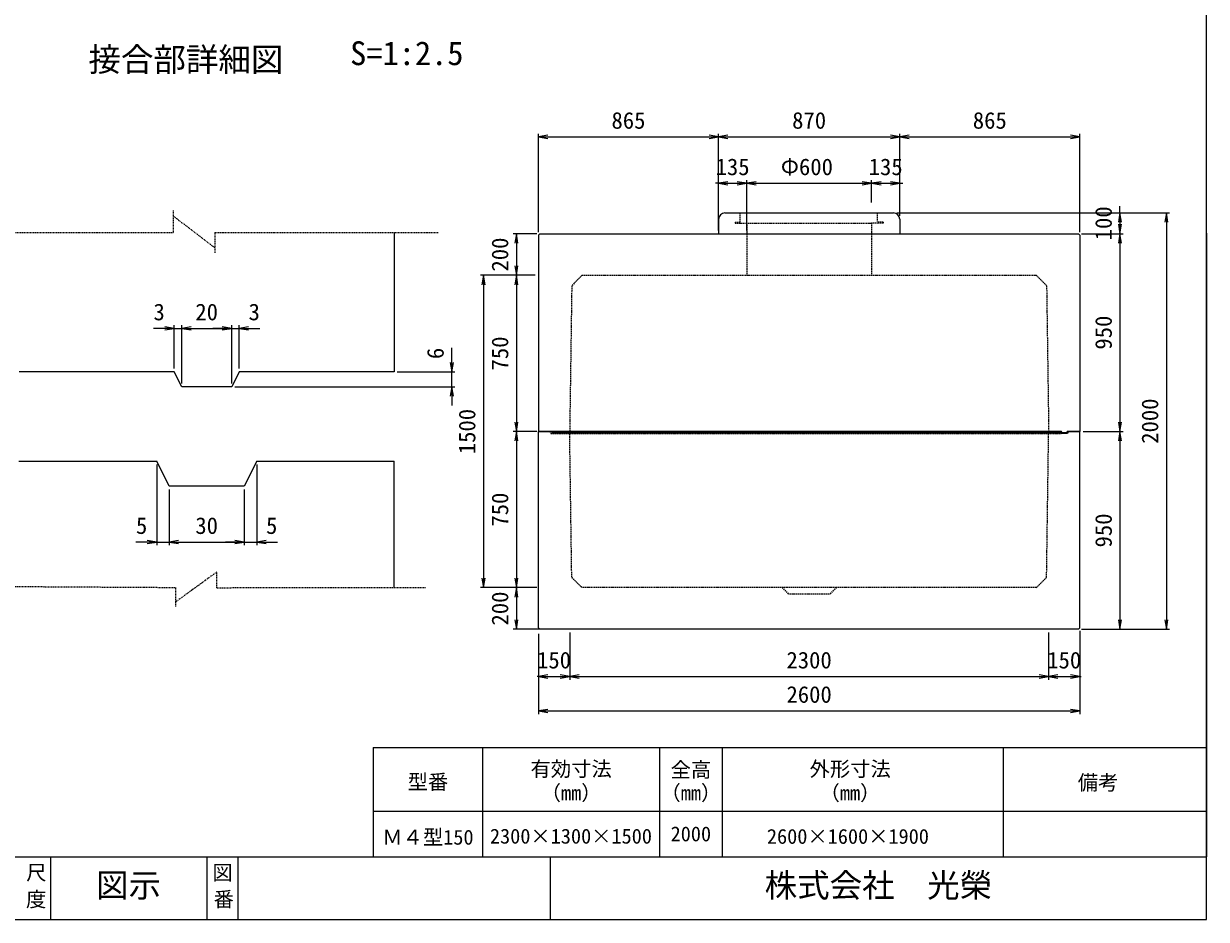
# Model space of a CAD drawing. Units: millimetres, scale not verified. Extents: x -200 to 200, y -139 to 138.
# Drawn here: x 10.7 to 200, y -138.5 to 4.9 of the extents above; entities that cross this region are included whole.
import ezdxf
from ezdxf.enums import TextEntityAlignment as Align

# ---------------------------------------------------------------- set-up
doc = ezdxf.new("R2010")
doc.units = ezdxf.units.MM
doc.linetypes.add('DASHED', pattern=[7.5, 6, -1.5])
doc.linetypes.add('USER1', pattern=[12.95, 6.35, -3.175, 0.25, -3.175])
doc.layers.add('0-0', color=7, linetype='Continuous')
for name, color, linetype, lineweight in [('0-1_dims', 2, 'Continuous', 13), ('0-2_pen1実線', 4, 'Continuous', 13), ('0-3_pen2実線', 3, 'Continuous', 13), ('0-4_pen3実線', 7, 'Continuous', 25), ('0-5_pen4実線', 6, 'Continuous', 25), ('0-6_pen1一点', 4, 'USER1', 13), ('0-7_pen2破線', 3, 'DASHED', 18)]:
    doc.layers.add(name, color=color, linetype=linetype, lineweight=lineweight)
doc.styles.add('ＭＳ ゴシック', font='')
doc.styles.get('ＭＳ ゴシック').set_extended_font_data('MS Gothic')

# ---------------------------------------------------------------- blocks, each defined once
blk = doc.blocks.new('部分図 1')
at = {"layer": '0-1_dims'}
for p, q in [((9092.93, 3600.86), (9092.93, 4073)), ((9092.93, 4058), (9957.93, 4058)), ((9957.93, 3607.93), (9957.93, 4073)), ((9957.93, 3607.93), (9957.93, 4073)), ((9957.93, 4058), (10827.83, 4058)), ((10827.83, 3680.42), (10827.83, 4073)), ((10827.83, 3680.42), (10827.83, 4073)), ((10827.83, 4058), (11692.93, 4058)), ((11692.93, 3600.86), (11692.93, 4073)), ((9957.93, 3835), (9943.61, 3835)), ((9957.93, 3607.93), (9957.93, 3850)), ((9957.93, 3835), (10092.93, 3835)), ((10092.93, 3607.93), (10092.93, 3850)), ((10092.93, 3607.93), (10092.93, 3850)), ((10092.93, 3835), (10107.25, 3835)), ((10092.93, 3835), (10692.93, 3835)), ((10692.93, 3835), (10678.56, 3835)), ((10692.93, 3743), (10692.93, 3850)), ((10692.93, 3743), (10692.93, 3850)), ((10692.93, 3835), (10827.83, 3835)), ((10827.83, 3677.93), (10827.83, 3850)), ((10827.83, 3835), (10842.2, 3835)), ((10813.93, 3692.93), (11900, 3692.93)), ((10828.93, 3692.93), (12123, 3692.93)), ((11885, 3692.93), (11885, 3724.75)), ((11885, 3692.93), (11885, 3592.93)), ((12108, 3692.93), (12108, 1692.93)), ((9085, 3592.93), (8972, 3592.93)), ((8987, 3592.93), (8987, 3392.93)), ((11700.86, 3592.93), (11900, 3592.93)), ((11700.86, 3592.93), (11900, 3592.93)), ((11885, 3592.93), (11885, 3561.11)), ((11885, 3592.93), (11885, 2642.93)), ((9077.93, 3392.93), (8814, 3392.93)), ((8829, 3392.93), (8829, 1892.93)), ((9077.93, 3392.93), (8972, 3392.93)), ((9077.93, 3392.93), (8972, 3392.93)), ((8987, 3392.93), (8987, 2642.93)), ((7344, 3138), (7244.45, 3138)), ((7344, 2945), (7344, 3153)), ((7344, 3138), (7380, 3138)), ((7380, 2873), (7380, 3153)), ((7380, 2873), (7380, 3153)), ((7380, 3138), (7470, 3138)), ((7380, 3138), (7620, 3138)), ((7620, 3138), (7530, 3138)), ((7620, 2873), (7620, 3153)), ((7620, 2873), (7620, 3153)), ((7620, 3138), (7656, 3138)), ((7656, 2945), (7656, 3153)), ((7656, 3138), (7755.55, 3138)), ((8677, 2930), (8677, 3045.27)), ((8415, 2930), (8692, 2930)), ((8677, 2858), (8677, 2930)), ((7635, 2858), (8692, 2858)), ((8677, 2858), (8677, 2768)), ((9085, 2642.93), (8972, 2642.93)), ((9085, 2642.93), (8972, 2642.93)), ((8987, 2642.93), (8987, 1892.93)), ((11707.93, 2642.93), (11900, 2642.93)), ((11707.93, 2642.93), (11900, 2642.93)), ((11885, 2642.93), (11885, 1692.93)), ((7260, 2485), (7260, 2097)), ((7740, 2485), (7740, 2097)), ((7320, 2365), (7320, 2097)), ((7320, 2365), (7320, 2097)), ((7680, 2365), (7680, 2097)), ((7680, 2365), (7680, 2097)), ((7260, 2112), (7160.45, 2112)), ((7260, 2112), (7320, 2112)), ((7320, 2112), (7410, 2112)), ((7320, 2112), (7680, 2112)), ((7680, 2112), (7590, 2112)), ((7680, 2112), (7740, 2112)), ((7740, 2112), (7839.55, 2112)), ((9077.93, 1892.93), (8814, 1892.93)), ((9085, 1892.93), (8972, 1892.93)), ((9085, 1892.93), (8972, 1892.93)), ((8987, 1892.93), (8987, 1692.93)), ((9126, 1692.93), (8972, 1692.93)), ((9092.93, 1670.86), (9092.93, 1451)), ((9092.93, 1655.86), (9092.93, 1286)), ((9243.07, 1677.93), (9243.07, 1451)), ((9243.07, 1662.93), (9243.07, 1451)), ((11542.58, 1677.93), (11542.58, 1451)), ((11542.61, 1662.93), (11542.61, 1451)), ((11692.93, 1685), (11692.93, 1451)), ((11692.93, 1647.93), (11692.93, 1286)), ((11700.86, 1692.93), (11900, 1692.93)), ((11715.86, 1692.93), (12123, 1692.93)), ((9092.93, 1466), (9086.18, 1466)), ((9092.93, 1466), (9243.07, 1466)), ((9243.07, 1466), (9249.82, 1466)), ((9243.07, 1466), (11542.58, 1466)), ((11542.61, 1466), (11535.95, 1466)), ((11542.61, 1466), (11692.93, 1466)), ((11692.93, 1466), (11699.59, 1466)), ((9092.93, 1301), (11692.93, 1301))]:
    blk.add_line(p, q, dxfattribs=at)
at = {"layer": '0-1_dims', "color": 7}
for p, q in [((9148.64, 2642.93), (9154.83, 2642.93)), ((11637.21, 2642.93), (11631.02, 2642.93))]:
    blk.add_line(p, q, dxfattribs=at)
at = {"layer": '0-1_dims'}
for points in [[(9137.93, 4065.5), (9092.93, 4058), (9137.93, 4050.5)], [(9912.93, 4050.5), (9957.93, 4058), (9912.93, 4065.5)], [(10002.93, 4065.5), (9957.93, 4058), (10002.93, 4050.5)], [(10782.83, 4050.5), (10827.83, 4058), (10782.83, 4065.5)], [(10872.83, 4065.5), (10827.83, 4058), (10872.83, 4050.5)], [(11647.93, 4050.5), (11692.93, 4058), (11647.93, 4065.5)], [(10002.93, 3842.5), (9957.93, 3835), (10002.93, 3827.5)], [(10047.93, 3827.5), (10092.93, 3835), (10047.93, 3842.5)], [(10137.93, 3842.5), (10092.93, 3835), (10137.93, 3827.5)], [(10647.93, 3827.5), (10692.93, 3835), (10647.93, 3842.5)], [(10737.93, 3842.5), (10692.93, 3835), (10737.93, 3827.5)], [(10782.83, 3827.5), (10827.83, 3835), (10782.83, 3842.5)], [(11892.5, 3647.93), (11885, 3692.93), (11877.5, 3647.93)], [(12115.5, 3647.93), (12108, 3692.93), (12100.5, 3647.93)], [(11877.5, 3637.93), (11885, 3592.93), (11892.5, 3637.93)], [(8994.5, 3547.93), (8987, 3592.93), (8979.5, 3547.93)], [(11892.5, 3547.93), (11885, 3592.93), (11877.5, 3547.93)], [(8979.5, 3437.93), (8987, 3392.93), (8994.5, 3437.93)], [(8836.5, 3347.93), (8829, 3392.93), (8821.5, 3347.93)], [(8994.5, 3347.93), (8987, 3392.93), (8979.5, 3347.93)], [(7299, 3130.5), (7344, 3138), (7299, 3145.5)], [(7425, 3145.5), (7380, 3138), (7425, 3130.5)], [(7425, 3145.5), (7380, 3138), (7425, 3130.5)], [(7575, 3130.5), (7620, 3138), (7575, 3145.5)], [(7575, 3130.5), (7620, 3138), (7575, 3145.5)], [(7701, 3145.5), (7656, 3138), (7701, 3130.5)], [(8669.5, 2975), (8677, 2930), (8684.5, 2975)], [(8684.5, 2813), (8677, 2858), (8669.5, 2813)], [(8979.5, 2687.93), (8987, 2642.93), (8994.5, 2687.93)], [(11877.5, 2687.93), (11885, 2642.93), (11892.5, 2687.93)], [(8994.5, 2597.93), (8987, 2642.93), (8979.5, 2597.93)], [(11892.5, 2597.93), (11885, 2642.93), (11877.5, 2597.93)], [(7215, 2104.5), (7260, 2112), (7215, 2119.5)], [(7365, 2119.5), (7320, 2112), (7365, 2104.5)], [(7365, 2119.5), (7320, 2112), (7365, 2104.5)], [(7635, 2104.5), (7680, 2112), (7635, 2119.5)], [(7635, 2104.5), (7680, 2112), (7635, 2119.5)], [(7785, 2119.5), (7740, 2112), (7785, 2104.5)], [(8821.5, 1937.93), (8829, 1892.93), (8836.5, 1937.93)], [(8979.5, 1937.93), (8987, 1892.93), (8994.5, 1937.93)], [(8994.5, 1847.93), (8987, 1892.93), (8979.5, 1847.93)], [(8979.5, 1737.93), (8987, 1692.93), (8994.5, 1737.93)], [(11877.5, 1737.93), (11885, 1692.93), (11892.5, 1737.93)], [(12100.5, 1737.93), (12108, 1692.93), (12115.5, 1737.93)], [(9137.93, 1473.5), (9092.93, 1466), (9137.93, 1458.5)], [(9198.07, 1458.5), (9243.07, 1466), (9198.07, 1473.5)], [(9288.07, 1473.5), (9243.07, 1466), (9288.07, 1458.5)], [(11497.58, 1458.5), (11542.58, 1466), (11497.58, 1473.5)], [(11587.61, 1473.5), (11542.61, 1466), (11587.61, 1458.5)], [(11647.93, 1458.5), (11692.93, 1466), (11647.93, 1473.5)], [(9137.93, 1308.5), (9092.93, 1301), (9137.93, 1293.5)], [(11647.93, 1293.5), (11692.93, 1301), (11647.93, 1308.5)]]:
    blk.add_lwpolyline(points, dxfattribs=at)
at = {"layer": '0-2_pen1実線'}
blk.add_line((10692.93, 3639.95), (10695.91, 3642.93), dxfattribs=at)
at = {"layer": '0-3_pen2実線'}
blk.add_line((10748.93, 3648.93), (10748.93, 3642.93), dxfattribs=at)
at = {"layer": '0-4_pen3実線'}
for p, q in [((9987.93, 3692.93), (10797.93, 3692.93)), ((9957.93, 3662.93), (9957.93, 3592.93)), ((10827.93, 3662.93), (10827.93, 3592.93)), ((8400, 3598.4), (8400, 2930)), ((9092.93, 3585.86), (9100, 3592.93)), ((9092.93, 3585.86), (9092.93, 2642.93)), ((9100, 3592.93), (11685.86, 3592.93)), ((9957.93, 3592.93), (10827.93, 3592.93)), ((11692.93, 3585.86), (11685.86, 3592.93)), ((11692.93, 3585.86), (11692.93, 2642.93)), ((11692.94, 3379.93), (11692.94, 3280.93)), ((7344, 2930), (6600.12, 2930)), ((7380, 2858), (7344, 2930)), ((7656, 2930), (7620, 2858)), ((8400, 2930), (7656, 2930)), ((7620, 2858), (7380, 2858)), ((9092.93, 1700), (9092.93, 2642.93)), ((11604.93, 2642.93), (9092.93, 2642.93)), ((9092.93, 2642.93), (11597.93, 2642.93)), ((9154.93, 2642.93), (9157.93, 2636.93)), ((9157.93, 2636.93), (11607.93, 2636.93)), ((11602.93, 2632.93), (11597.93, 2642.93)), ((11632.93, 2632.93), (11602.93, 2632.93)), ((11607.93, 2636.93), (11604.93, 2642.93)), ((11627.93, 2636.93), (11607.93, 2636.93)), ((11630.93, 2642.93), (11627.93, 2636.93)), ((11692.93, 2642.93), (11630.93, 2642.93)), ((11637.93, 2642.93), (11632.93, 2632.93)), ((11637.93, 2642.93), (11692.93, 2642.93)), ((11692.93, 1700), (11692.93, 2642.93)), ((6597.48, 2500), (7260, 2500)), ((7320, 2380), (7260, 2500)), ((7740, 2500), (7680, 2380)), ((7740, 2500), (8400, 2500)), ((8400, 1894), (8400, 2500)), ((7680, 2380), (7320, 2380)), ((9092.93, 1905.93), (9092.93, 2004.93)), ((9092.93, 1700), (9100, 1692.93)), ((11685.86, 1692.93), (9100, 1692.93)), ((11692.93, 1700), (11685.86, 1692.93)), ((8825, 1125), (8825, 600)), ((9675, 1125), (9675, 600)), ((9975, 1125), (9975, 600)), ((11325, 1125), (11325, 600)), ((8300, 819), (12300, 819)), ((6750, 600), (6750, 300)), ((7650, 600), (7650, 300))]:
    blk.add_line(p, q, dxfattribs=at)
for centre, start, end in [((9987.93, 3662.93), 90, 180), ((10797.93, 3662.93), 0, 90)]:
    blk.add_arc(centre, 30, start, end, dxfattribs=at)
at = {"layer": '0-5_pen4実線'}
for p, q in [((12300, 3594.97), (12300, 2094.97)), ((12300, 2100), (12300, 600)), ((8300, 1125), (12300, 1125)), ((8300, 1125), (8300, 600)), ((300, 600), (12300, 600)), ((7500, 600), (7500, 300)), ((9150, 600), (9150, 300))]:
    blk.add_line(p, q, dxfattribs=at)
blk.add_lwpolyline([(300, 300), (12300, 300), (12300, 8610), (300, 8610)], close=True, dxfattribs=at)
at = {"layer": '0-6_pen1一点'}
for p, q in [((7340, 3598.4), (7340, 3704)), ((7340, 3677.6), (7539, 3525.35)), ((6306, 3598.4), (7340, 3598.4)), ((7539, 3598.4), (8612, 3598.4)), ((7539, 3598.4), (7539, 3501)), ((6376.32, 1899.71), (7350, 1894)), ((7350, 1894), (7349.45, 1799.99)), ((7549.02, 1892.83), (8550, 1894))]:
    blk.add_line(p, q, dxfattribs=at)
blk.add_lwpolyline([(7549.02, 1892.83), (7549.02, 1968), (7349.59, 1823.49)], dxfattribs=at)
at = {"layer": '0-7_pen2破線'}
for p, q in [((10060.93, 3648.93), (10060.93, 3692.93)), ((10718.93, 3692.93), (10718.93, 3648.93)), ((10036.93, 3648.93), (10036.93, 3642.93)), ((10036.93, 3648.93), (10060.93, 3648.93)), ((10036.93, 3642.93), (10689.95, 3642.93)), ((10092.93, 3642.93), (10092.93, 3592.93)), ((10692.93, 3642.93), (10692.93, 3592.93)), ((10748.93, 3642.93), (10692.93, 3642.93)), ((10748.93, 3648.93), (10724.93, 3648.93)), ((10092.93, 3592.93), (10092.93, 3392.93)), ((10692.93, 3592.93), (10692.93, 3392.93)), ((9302.93, 3392.93), (9252.93, 3342.93)), ((9302.93, 3392.93), (10392.93, 3392.93)), ((10392.93, 3392.93), (11482.93, 3392.93)), ((11482.93, 3392.93), (11532.93, 3342.93)), ((9252.93, 3342.93), (9242.93, 2642.93)), ((11532.94, 3342.93), (11542.94, 2642.93)), ((9147.93, 2642.93), (9152.93, 2632.93)), ((9152.93, 2632.93), (11602.93, 2632.93)), ((9252.93, 1942.93), (9242.93, 2642.93)), ((10262.93, 1892.93), (10292.93, 1862.93)), ((11482.93, 1892.93), (10392.93, 1892.93)), ((10522.93, 1892.93), (10492.93, 1862.93)), ((10292.93, 1862.93), (10392.93, 1862.93)), ((10392.93, 1862.93), (10492.93, 1862.93))]:
    blk.add_line(p, q, dxfattribs=at)
for points in [[(11482.93, 1892.93), (11532.93, 1942.93), (11542.72, 2642.93)], [(10392.93, 1892.93), (9302.93, 1892.93), (9252.93, 1942.93)]]:
    blk.add_lwpolyline(points, dxfattribs=at)
at = {"layer": '0-1_dims', "color": 7, "style": 'ＭＳ ゴシック'}
for s, p in [('865', (9443.61, 4073)), ('870', (10311.06, 4073)), ('865', (11178.56, 4073)), ('135', (9943.61, 3850)), ('Φ600', (10256.57, 3850)), ('135', (10678.56, 3850)), ('3', (7244.45, 3153)), ('20', (7445.45, 3153)), ('3', (7701, 3153)), ('5', (7160.45, 2127)), ('30', (7445.45, 2127)), ('5', (7785, 2127)), ('150', (9086.18, 1481)), ('2300', (10283.73, 1481)), ('150', (11535.95, 1481)), ('2600', (10283.84, 1316))]:
    blk.add_text(s, height=79.98, dxfattribs=at).set_placement(p, align=Align.BOTTOM_LEFT)
for s, p in [('100', (11870, 3561.11)), ('200', (8972, 3411.11)), ('950', (11870, 3036.11)), ('750', (8972, 2936.11)), ('6', (8662, 2990.73)), ('2000', (12093, 2583.84)), ('1500', (8814, 2533.84)), ('750', (8972, 2186.11)), ('950', (11870, 2086.11)), ('200', (8972, 1711.11))]:
    blk.add_text(s, height=79.98, rotation=90, dxfattribs=at).set_placement(p, align=Align.BOTTOM_LEFT)
at = {"layer": '0-4_pen3実線', "style": 'ＭＳ ゴシック'}
for s, height, p in [('\u3000接合部詳細図\u3000', 114.4, (6776.07, 4338.01)), ('S=1:2.5', 114.3, (8188.93, 4368.06)), ('有効寸法', 71.47, (9055.03, 965.26)), ('全高', 71.47, (9727.52, 961.26)), ('外形寸法', 71.47, (10395.03, 965.26)), ('型番', 71.47, (8465.02, 903)), ('備考', 71.45, (11682.54, 900)), ('（mm）', 71.49, (9103.73, 850.24)), ('（mm）', 71.49, (9678.73, 850.24)), ('（mm）', 71.49, (10442.73, 850.24)), ('Ｍ４型150', 71.47, (8343.15, 637.25)), ('2000', 71.47, (9727.51, 653.26)), ('2300×1300×1500', 71.48, (8860.01, 642.25)), ('2600×1600×1900', 71.48, (10190.01, 641.25)), ('尺', 71.42, (6633.3, 467.75)), ('図示', 114.3, (6969.04, 372.02)), ('図', 71.42, (7527.6, 467)), ('株式会社\u3000光榮', 114.4, (10179.07, 372.01)), ('度', 71.44, (6632.55, 339)), ('番', 71.42, (7533.3, 339.75))]:
    blk.add_text(s, height=height, dxfattribs=at).set_placement(p, align=Align.BOTTOM_LEFT)

msp = doc.modelspace()

# ---------------------------------------------------------------- block references
at = {"layer": '0-0', "xscale": 0.0333333, "yscale": 0.03333}
msp.add_blockref('部分図 1', (-210, -148.5), dxfattribs=at)

doc.saveas('drawing.dxf')
